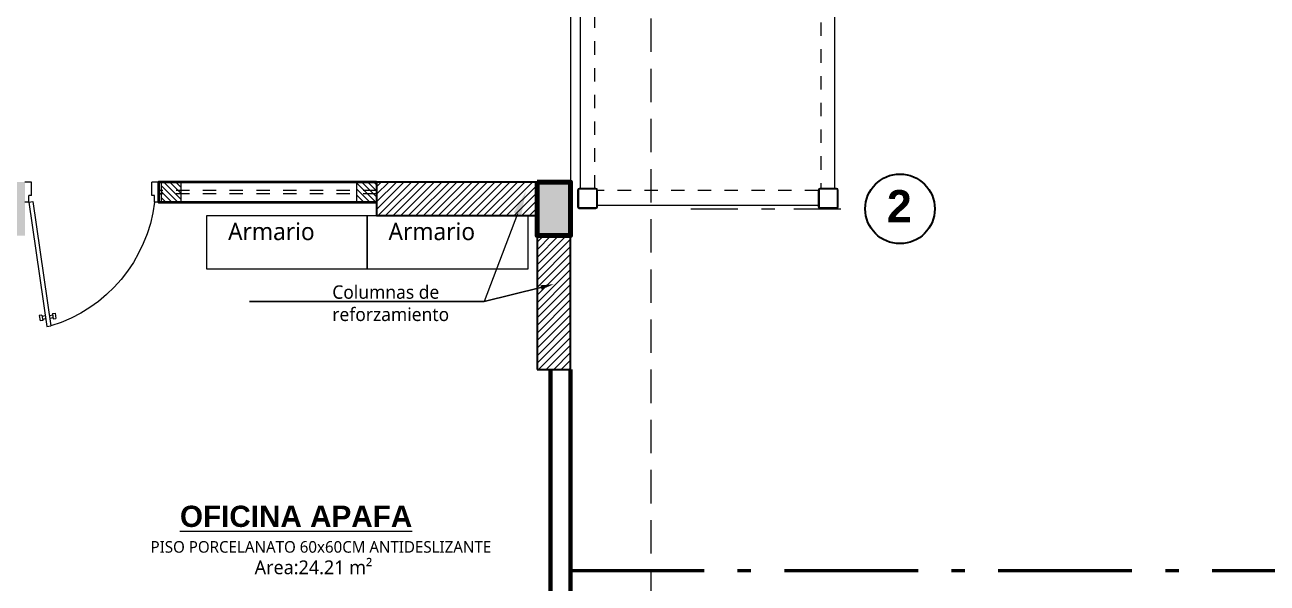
# Model space of a CAD drawing. Header units: metres. Extents: x 28 to 148, y 23 to 113.
# Drawn here: x 129.13 to 138.42, y 42.49 to 46.67 of the extents above; entities that cross this region are included whole.
import ezdxf
from ezdxf import colors
from ezdxf.entities.mleader import LeaderData, LeaderLine
from ezdxf.math import Vec2, Vec3

# ---------------------------------------------------------------- set-up
doc = ezdxf.new("R2010")
doc.units = ezdxf.units.M
for name, pattern in [('1CORTE', [1.5, 1, -0.25, 0, -0.25]), ('DASHED2', [0.375, 0.25, -0.125]), ('Dot & Dashed', [0.670278, 0.352778, -0.176389, 0, -0.141111]), ('HIDDEN2', [0.1875, 0.125, -0.0625])]:
    doc.linetypes.add(name, pattern=pattern)
doc.layers.add('01', color=7, linetype='Continuous', lineweight=5, true_color=0xcc6600)
for name, color, linetype, lineweight in [('AA. Proyeccion Corte', 10, '1CORTE', 50), ('COLUMNAS 50', 32, 'Continuous', 70), ('COLUMNAS REFOR.', 40, 'Continuous', 25), ('COLUMNETASSS', 211, 'Continuous', 20), ('Cotas varias El', 253, 'Continuous', 13), ('Equipamiento SR', 23, 'Continuous', 0), ('GRAFO 0 BLANCO', 7, 'Continuous', 0), ('GRAFO 4', 7, 'Continuous', 30), ('GRAFO00', 7, 'Continuous', 0), ('Letras El', 9, 'Continuous', 5), ('letras sr', 7, 'Continuous', 5), ('MK-LINEAS GENERALES', 7, 'Continuous', 0), ('Muebles', 252, 'Continuous', 0), ('muro bajo', 191, 'Continuous', 40), ('Muros el', 144, 'Continuous', 60), ('proyecciones', 1, 'DASHED2', 5), ('Puertas El', 21, 'Continuous', 15), ('Vanos', 140, 'Continuous', 5)]:
    doc.layers.add(name, color=color, linetype=linetype, lineweight=lineweight)
doc.layers.add('perimetroooo', color=3, linetype='Continuous')
doc.styles.add('Generales', font='trebuc.ttf', dxfattribs={"height": 0.1})
doc.styles.add('GENERATED_STYLE_1', font='arialbd.ttf')
doc.styles.add('Santa Rosa 1 50', font='trebuc.ttf')

# ---------------------------------------------------------------- blocks, each defined once
blk = doc.blocks.new('puerta 1.00')
at = {"layer": 'Puertas El'}
for p, q in [((165.7653, -11.935), (165.7653, -11.885)), ((165.9153, -11.915), (165.9153, -11.885)), ((165.8653, -11.935), (165.7653, -11.935)), ((165.9153, -11.915), (165.8653, -11.915)), ((165.8653, -11.935), (165.8653, -11.915)), ((165.9153, -11.915), (165.9109, -11.9447)), ((165.9109, -11.9447), (166.8411, -12.0803)), ((165.9153, -11.915), (166.8454, -12.0506)), ((166.7619, -12.0688), (166.7583, -12.0935)), ((166.76, -12.0129), (166.7629, -11.9931)), ((166.76, -12.0129), (166.7996, -12.0187)), ((166.7629, -11.9931), (166.8024, -11.9989)), ((166.7663, -12.0391), (166.7699, -12.0143)), ((166.7817, -12.0716), (166.7781, -12.0964)), ((166.7897, -12.0172), (166.7861, -12.042)), ((166.7996, -12.0187), (166.8024, -11.9989)), ((166.8454, -12.0506), (166.8411, -12.0803)), ((166.8454, -12.0506), (166.8411, -12.0803)), ((166.8454, -12.0506), (166.8411, -12.0803)), ((166.7484, -12.0921), (166.7456, -12.1118)), ((166.7456, -12.1118), (166.7851, -12.1176)), ((166.7484, -12.0921), (166.788, -12.0978)), ((166.788, -12.0978), (166.7851, -12.1176)), ((165.7653, -12.855), (165.7653, -12.835)), ((165.7653, -12.885), (165.7653, -12.835)), ((165.8653, -12.835), (165.7653, -12.835)), ((165.8653, -12.855), (165.8653, -12.835)), ((165.9153, -12.855), (165.8653, -12.855)), ((165.9153, -12.885), (165.9153, -12.855))]:
    blk.add_line(p, q, dxfattribs=at)
at = {"layer": 'Puertas El', "linetype": 'ByBlock'}
blk.add_arc((165.7822, -11.7554), 1.1076, 276.89893, 342.94348, dxfattribs=at)
blk = doc.blocks.new('A$C196F1E11')
at = {"layer": '01', "lineweight": 5}
h = blk.add_hatch(dxfattribs=at)
h.set_pattern_fill('ANSI31', scale=0.01, angle=-90)
h.set_pattern_definition([(315, (-134.044812, -149.728227), (0.0224506403, 0.0224506403), [])])
h.paths.add_polyline_path([(0, 0.15), (0, 0), (0.15, 0), (0.15, 0.15)])
at = {"layer": 'COLUMNETASSS', "color": 7, "lineweight": 5}
blk.add_lwpolyline([(0, 0.15), (0, 0), (0.15, 0), (0.15, 0.15)], close=True, dxfattribs=at)

msp = doc.modelspace()

# ---------------------------------------------------------------- hatches: boundary and pattern name
at = {"layer": 'GRAFO 0 BLANCO', "true_color": 0x939598}
h = msp.add_hatch(color=252, dxfattribs=at)
h.dxf.hatch_style = 1
h.paths.add_polyline_path([(128.8767, 47.9882), (129.1267, 47.9882), (129.1267, 47.6882), (128.8767, 47.6882)])
h.paths.add_polyline_path([(132.9584, 47.9882), (133.2084, 47.9882), (133.2084, 47.6882), (132.9584, 47.6882)])
h.paths.add_polyline_path([(132.9583, 45.4905), (133.2083, 45.4905), (133.2083, 45.0905), (132.9583, 45.0905)])
h.paths.add_polyline_path([(128.8767, 45.4905), (129.1267, 45.4905), (129.1267, 45.0905), (128.8767, 45.0905)])
at = {"layer": 'Muebles'}
h = msp.add_hatch(dxfattribs=at)
h.set_pattern_fill('ANSI31', color=256, scale=0.32, angle=180)
h.set_pattern_definition([(225, (52.246784, -11.201862), (0.028284271, -0.028284271), [])])
h.paths.add_polyline_path([(132.9583, 45.4905), (131.7583, 45.4905), (131.7583, 45.2405), (132.9583, 45.2405)])
h = msp.add_hatch(dxfattribs=at)
h.set_pattern_fill('ANSI31', color=256, scale=0.32, angle=180)
h.set_pattern_definition([(225, (92.52244, -10.895068), (0.028284271, -0.028284271), [])])
h.paths.add_polyline_path([(132.9583, 44.0905), (133.2083, 44.0905), (133.2083, 45.0905), (132.9583, 45.0905)])

# ---------------------------------------------------------------- linework, layer by layer
at = {"layer": 'AA. Proyeccion Corte', "color": 7}
msp.add_lwpolyline([(133.2084, 42.5859), (133.2084, 42.5859), (143.146, 42.5859)], dxfattribs=at)
at = {"layer": 'COLUMNAS 50', "linetype": 'Continuous'}
msp.add_lwpolyline([(132.9583, 45.4905), (133.2083, 45.4905), (133.2083, 45.0905), (132.9583, 45.0905), (132.9583, 45.4905)], dxfattribs=at)
at = {"layer": 'COLUMNAS REFOR.', "lineweight": 30}
for points in [[(132.9583, 45.4905), (131.7583, 45.4905), (131.7583, 45.2405), (132.9583, 45.2405)], [(132.9583, 44.0905), (133.2083, 44.0905), (133.2083, 45.0905), (132.9583, 45.0905)]]:
    msp.add_lwpolyline(points, close=True, dxfattribs=at)
at = {"layer": 'Cotas varias El', "linetype": 'Dot & Dashed'}
msp.add_line((134.1081, 45.2905), (135.413, 45.2905), dxfattribs=at)
at = {"layer": 'Equipamiento SR'}
for points in [[(130.488, 45.2405), (131.688, 45.2405), (131.688, 44.8405), (130.488, 44.8405), (130.488, 45.2405)], [(131.688, 45.2405), (132.888, 45.2405), (132.888, 44.8405), (131.688, 44.8405), (131.688, 45.2405)]]:
    msp.add_lwpolyline(points, dxfattribs=at)
at = {"layer": 'GRAFO 0 BLANCO'}
for p, q in [((133.2818, 49.4832), (133.2818, 45.4432)), ((133.2818, 49.4832), (133.2818, 45.4432)), ((135.1861, 45.4432), (135.1861, 49.4832)), ((133.4111, 45.3182), (135.0611, 45.3182))]:
    msp.add_line(p, q, dxfattribs=at)
msp.add_lwpolyline([(93.2664, 47.9882), (133.2084, 47.9882), (133.2083, 38.9963), (93.2664, 38.9963), (93.2664, 47.9882)], dxfattribs=at)
at = {"layer": 'GRAFO 4', "linetype": 'Continuous'}
msp.add_circle((135.673, 45.2905), 0.26, dxfattribs=at)
at = {"layer": 'GRAFO00', "color": 252, "linetype": 'DASHED2', "lineweight": 0}
msp.add_lwpolyline([(92.6664, 48.5882), (133.8084, 48.5882), (133.8084, 38.2963), (92.6664, 38.2963)], close=True, dxfattribs=at)
at = {"layer": 'Letras El', "color": 7, "linetype": 'ByBlock', "lineweight": 0}
msp.add_lwpolyline([(132.8119, 45.2533), (132.5628, 44.5982)], dxfattribs=at)
at = {"layer": 'Letras El', "color": 7, "lineweight": 0}
msp.add_solid([(132.84, 45.2429), (132.8747, 45.422), (132.7837, 45.2638)], dxfattribs=at)
at = {"layer": 'MK-LINEAS GENERALES', "color": 7, "linetype": 'Continuous'}
for p, q in [((133.3985, 45.4432), (133.2737, 45.4432)), ((135.1827, 45.4432), (135.0737, 45.4432)), ((135.1985, 45.4432), (135.1828, 45.4432)), ((133.2611, 45.4306), (133.2611, 45.3058)), ((133.2674, 45.4306), (133.2674, 45.3058)), ((133.3985, 45.4369), (133.2737, 45.4369)), ((133.4048, 45.3058), (133.4048, 45.4306)), ((133.4111, 45.3058), (133.4111, 45.4306)), ((135.0611, 45.4306), (135.0611, 45.3058)), ((135.0674, 45.4306), (135.0674, 45.3058)), ((135.1985, 45.4369), (135.0737, 45.4369)), ((135.2048, 45.3058), (135.2048, 45.4306)), ((135.2111, 45.3058), (135.2111, 45.4306)), ((133.2737, 45.2995), (133.3985, 45.2995)), ((133.2737, 45.2932), (133.3985, 45.2932)), ((135.0737, 45.2995), (135.1985, 45.2995)), ((135.0737, 45.2932), (135.1985, 45.2932))]:
    msp.add_line(p, q, dxfattribs=at)
for centre, radius, start, end in [((133.2737, 45.4306), 0.0126, 90, 180), ((133.3985, 45.4306), 0.0126, 0, 90), ((135.0737, 45.4306), 0.0126, 90, 180), ((135.1985, 45.4306), 0.0126, 0, 90), ((133.2737, 45.4306), 0.0063, 90, 180), ((133.3985, 45.4306), 0.0063, 0, 90), ((135.0737, 45.4306), 0.0063, 90, 180), ((135.1985, 45.4306), 0.0063, 0, 90), ((133.2737, 45.3058), 0.0126, 180, 270), ((133.2737, 45.3058), 0.0063, 180, 270), ((133.3985, 45.3058), 0.0126, 270, 0), ((133.3985, 45.3058), 0.0063, 270, 0), ((135.0737, 45.3058), 0.0126, 180, 270), ((135.0737, 45.3058), 0.0063, 180, 270), ((135.1985, 45.3058), 0.0126, 270, 0), ((135.1985, 45.3058), 0.0063, 270, 0)]:
    msp.add_arc(centre, radius, start, end, dxfattribs=at)
at = {"layer": 'muro bajo', "linetype": 'Continuous'}
msp.add_lwpolyline([(131.7583, 45.4905), (130.1267, 45.4905), (130.1267, 45.3405), (131.7583, 45.3405)], dxfattribs=at)
at = {"layer": 'Muros el', "ltscale": 0.05}
for p, q in [((133.0583, 44.0905), (133.0583, 42.2273)), ((133.2083, 44.0905), (133.2083, 42.227))]:
    msp.add_line(p, q, dxfattribs=at)
at = {"layer": 'proyecciones', "linetype": 'HIDDEN2', "ltscale": 0.5}
for p, q in [((133.3904, 45.4432), (133.3904, 49.4832)), ((133.3904, 45.4432), (133.3904, 49.4832)), ((135.0818, 49.4832), (135.0818, 45.4432)), ((135.0818, 49.4832), (135.0818, 45.4432)), ((135.0611, 45.4268), (133.4111, 45.4268)), ((135.0611, 45.4268), (133.4111, 45.4268))]:
    msp.add_line(p, q, dxfattribs=at)
at = {"layer": 'Vanos', "linetype": 'DASHED2', "ltscale": 0.3}
for p, q in [((131.7583, 45.428), (130.1319, 45.428)), ((131.7583, 45.403), (130.1319, 45.403))]:
    msp.add_line(p, q, dxfattribs=at)
at = {"layer": 'Vanos', "linetype": 'Continuous'}
msp.add_lwpolyline([(130.1267, 45.403), (130.1517, 45.403), (130.1517, 45.428), (130.1267, 45.428)], close=True, dxfattribs=at)

# ---------------------------------------------------------------- block references
at = {"layer": 'perimetroooo', "color": 2}
for p in [(130.1467, 45.3405), (131.6083, 45.3405)]:
    msp.add_blockref('A$C196F1E11', p, dxfattribs=at)
at = {"layer": 'Puertas El', "xscale": -1, "rotation": 90}
msp.add_blockref('puerta 1.00', (117.2417, 211.2557), dxfattribs=at)

# ---------------------------------------------------------------- texts
at = {"insert": (135.7613, 45.1908), "char_height": 0.24, "width": 1.011031258713047e-14, "attachment_point": 9, "rotation": 0, "style": 'GENERATED_STYLE_1'}
msp.add_mtext('2', dxfattribs=at)
at = {"layer": 'letras sr'}
for s, width, heights, insert, char_height, attachment_point, style in [('Armario ', 0.115, [0.1165], (131.2945, 45.1867), 0.13, 3, 'Generales'), ('Armario ', 0.115, [0.1165], (132.4945, 45.1867), 0.13, 3, 'Generales'), ('\\pi0.71016;{\\fSwis721 Ex BT|b1|i0|c0|p34;\\LOFICINA APAFA\\P\\pi0.49038;\\fTrebuchet MS|b0|i0|c0|p34;\\H0.54545x;\\lPISO PORCELANATO 60x60CM ANTIDESLIZANTE\\H1.1917x;\\P\\pi1.26883;Area:24.21 m²}', 3.443884, [0], (129.5765, 43.071), 0.15884, 1, 'Santa Rosa 1 50')]:
    msp.add_mtext_dynamic_manual_height_columns(s, width=width, gutter_width=1, heights=heights, dxfattribs=dict(at, insert=insert, char_height=char_height, attachment_point=attachment_point, style=style))

# ---------------------------------------------------------------- leaders
ml = msp.add_multileader_mtext('Standard', dxfattribs=at)
ml.set_content('Columnas de reforzamiento', color=256, style='Generales')
ml.set_leader_properties()
ml.build(insert=Vec2(0, 0))
ml.multileader.update_dxf_attribs({"text_right_attachment_type": 6, "dogleg_length": 0.36, "arrow_head_size": 0.1})
ctx = ml.context
ctx.base_point, ctx.char_height, ctx.arrow_head_size, ctx.landing_gap_size, ctx.plane_origin = Vec3(131.3363, 44.6675), 0.1, 0.1, 0.09, Vec3(132.8399, 44.9552)
ctx.right_attachment = 6
notes = []
notes.append((ctx, [(0, (1, 1, 0), (132.5628, 44.5982), (-1, 0), 0.1826, [(0, [(133.0844, 44.7271)], 0, [])])]))
ctx.mtext.insert, ctx.mtext.width, ctx.mtext.flow_direction = Vec3(131.4263, 44.7182), 1.469178, 5
for ctx, leaders in notes:
    for number, flags, end, landing, length, lines in leaders:
        leader = LeaderData()
        leader.index, (leader.has_last_leader_line, leader.has_dogleg_vector, leader.attachment_direction) = number, flags
        leader.last_leader_point, leader.dogleg_vector, leader.dogleg_length = Vec3(end), Vec3(landing), length
        for number, points, colour, breaks in lines:
            line = LeaderLine()
            line.index, line.vertices, line.color, line.breaks = number, Vec3.list(points), colors.encode_raw_color(colour), breaks
            leader.lines.append(line)
        ctx.leaders.append(leader)

doc.saveas('drawing.dxf')
